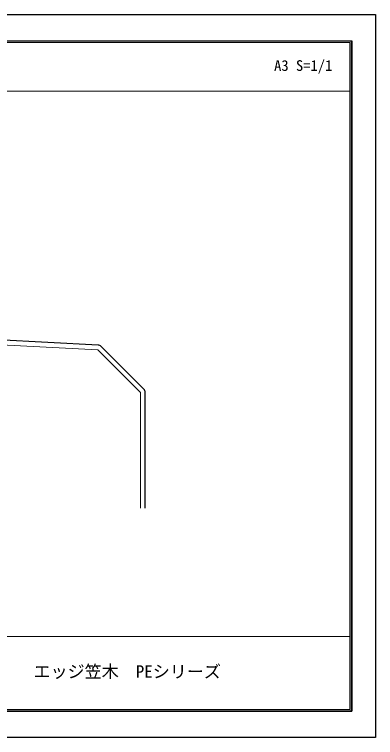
# Model space of a CAD drawing. Units: millimetres, scale not verified. Extents: x -210 to 210, y -148 to 149.
# Drawn here: x 61.6 to 210, y -148.5 to 148.5 of the extents above; entities that cross this region are included whole.
import ezdxf
from ezdxf.enums import TextEntityAlignment as Align

# ---------------------------------------------------------------- set-up
doc = ezdxf.new("R2010")
doc.units = ezdxf.units.MM
doc.header["$LTSCALE"] = 0.5
doc.layers.add('0-1_1-1図枠', color=3, linetype='Continuous', lineweight=18)
doc.layers.add('0-9_4-0図', color=7, linetype='Continuous', lineweight=18)
for name, color, linetype in [('0-2_1-2図名', 7, 'Continuous'), ('0-4_1-4文字', 7, 'Continuous'), ('0-5_Defpoints', 7, 'Continuous'), ('0-A_5-4図補助2', 7, 'Continuous')]:
    doc.layers.add(name, color=color, linetype=linetype)
doc.styles.add('ＭＳ ゴシック', font='')
doc.styles.get('ＭＳ ゴシック').set_extended_font_data('MS Gothic')

msp = doc.modelspace()

# ---------------------------------------------------------------- linework, layer by layer
at = {"layer": '0-1_1-1図枠'}
for p, q in [((-200.0025, 137.502), (199.9975, 137.502)), ((-199.5025, 137.002), (199.4975, 137.002)), ((199.4975, 137.002), (199.4975, -136.998)), ((199.9975, 137.502), (199.9975, -137.498)), ((-199.5025, 117.002), (199.4975, 117.002)), ((-199.5025, -106.998), (199.4975, -106.998)), ((-200.0025, -137.498), (199.9975, -137.498)), ((-199.5025, -136.998), (199.4975, -136.998))]:
    msp.add_line(p, q, dxfattribs=at)
at = {"layer": '0-5_Defpoints'}
for p, q in [((-200.2025, 137.702), (200.1975, 137.702)), ((-200.2025, 137.702), (200.1975, 137.702)), ((200.1975, 137.702), (200.1975, -137.698)), ((200.1975, 137.702), (200.1975, -137.698)), ((-200.2025, -137.698), (200.1975, -137.698)), ((-200.2025, -137.698), (200.1975, -137.698))]:
    msp.add_line(p, q, dxfattribs=at)
msp.add_lwpolyline([(-210.0025, -148.498), (-210.0025, 148.502), (209.9975, 148.502), (209.9975, -148.498)], close=True, dxfattribs=at)
at = {"layer": '0-9_4-0図'}
msp.add_lwpolyline([(113.401, -54.2753), (113.401, -6.817), (95.8879, 10.6961), (-44.6512, 18.0614), (-44.6512, -54.1815)], dxfattribs=at)
at = {"layer": '0-A_5-4図補助2'}
for p, q in [((95.9926, 12.6934), (-42.2058, 19.936)), ((114.8153, -5.4028), (97.3022, 12.1103)), ((115.401, -54.2753), (115.401, -6.817))]:
    msp.add_line(p, q, dxfattribs=at)
for centre, start, end in [((95.8879, 10.6961), 45, 87), ((113.401, -6.817), 360, 45)]:
    msp.add_arc(centre, 2, start, end, dxfattribs=at)

# ---------------------------------------------------------------- texts
at = {"layer": '0-2_1-2図名', "style": 'ＭＳ ゴシック'}
msp.add_text('エッジ笠木\u3000PEシリーズ', height=5.132, dxfattribs=at).set_placement((69.4671, -125.498), align=Align.BOTTOM_LEFT)
at = {"layer": '0-4_1-4文字', "style": 'ＭＳ ゴシック'}
msp.add_text('A3 S=1/1', height=4.399, dxfattribs=at).set_placement((168.3097, 124.002), align=Align.BOTTOM_LEFT)

doc.saveas('drawing.dxf')
